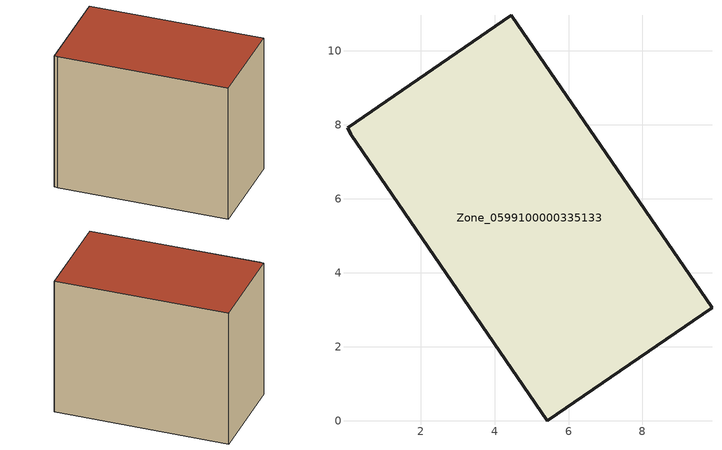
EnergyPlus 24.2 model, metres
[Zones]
Zone_0599100000335133
 floor ground (C_G): 5.43,0 0.11,7.75 0.02,7.93 4.45,10.96 9.88,3.05 z0
 wall outside (C_F): 9.88,3.05 4.45,10.96 0.02,7.93 0.11,7.75 5.43,0 9.88,3.05 z0:7.88
 roof outside (C_R): 0.11,7.75 5.43,0 9.88,3.05 4.45,10.96 0.02,7.93 z7.88
[BUILDING]
Pand.0599100000335133: North Axis=0; Terrain=City; Loads Convergence Tolerance Value=0.04; Temperature Convergence Tolerance Value=0.4; Solar Distribution=FullExterior; Maximum Number of Warmup Days=25; Minimum Number of Warmup Days=1
[Site:Location]
Rotterdam.The.Hague.AP_ZH_NLD Design_Conditions: Latitude=51.96; Longitude=4.45; Time Zone=1; Elevation=-4.5
[SITE:GROUNDTEMPERATURE:BUILDINGSURFACE]
18, 18, 18, 18, 18, 18, 18, 18, 18, 18, 18, 18
[MATERIAL] Thermal Absorptance=0.9; Solar Absorptance=0.7; Visible Absorptance=0.7
Name | Roughness | Thickness | Conductivity | Density | Specific Heat
G.TI.1975-1991 | MediumSmooth | 0.15 | 0.288461 | 540 | 1210
F.TI.1975-1991 | Rough | 0.3 | 0.230769 | 1920 | 840
R.TI.1975-1991 | MediumRough | 0.2 | 0.153846 | 1500 | 1000
[CONSTRUCTION]
C_G: G.TI.1975-1991
C_F: F.TI.1975-1991
C_R: R.TI.1975-1991
[ZONE]
Zone_0599100000335133: Type=1; Multiplier=1; Ceiling Height=Autocalculate; Volume=Autocalculate; Floor Area=autocalculate; Part of Total Floor Area=Yes
[ZONEINFILTRATION:DESIGNFLOWRATE]
Infil_Zone_0599100000335133: Zone or ZoneList or Space or SpaceList=Zone_0599100000335133; Schedule=AlwaysOn; Design Flow Rate Calculation Method=Flow/Area; Flow Rate per Floor Area=0.003; Constant Term Coefficient=1; Temperature Term Coefficient=0; Velocity Term Coefficient=0; Velocity Squared Term Coefficient=0
[HVACTEMPLATE:ZONE:IDEALLOADSAIRSYSTEM]
Zone_0599100000335133: Maximum Heating Supply Air Temperature=50; Minimum Cooling Supply Air Temperature=13; Maximum Heating Supply Air Humidity Ratio=0.0156; Minimum Cooling Supply Air Humidity Ratio=0.0077; Heating Limit=NoLimit; Cooling Limit=NoLimit; Dehumidification Control Type=ConstantSensibleHeatRatio; Cooling Sensible Heat Ratio=0.7; Dehumidification Setpoint=60; Humidification Control Type=None; Humidification Setpoint=30; Outdoor Air Method=None; Outdoor Air Flow Rate per Person=0.00944; Outdoor Air Flow Rate per Zone Floor Area=0; Outdoor Air Flow Rate per Zone=0; Demand Controlled Ventilation Type=None; Outdoor Air Economizer Type=NoEconomizer; Heat Recovery Type=None; Sensible Heat Recovery Effectiveness=0.7; Latent Heat Recovery Effectiveness=0.65
[ZONECONTROL:THERMOSTAT]
ThermostatControl_Zone_0599100000335133: Zone or ZoneList=Zone_0599100000335133; Control Type Schedule=DualSetpointControlType; Control 1=Thermostat_Zone_0599100000335133; Temperature Difference Between Cutout And Setpoint=0
[THERMOSTATSETPOINT:DUALSETPOINT]
Thermostat_Zone_0599100000335133: Heating Setpoint Temperature Schedule=HeatingSetpoint_Zone_0599100000335133; Cooling Setpoint Temperature Schedule=CoolingSetpoint_Zone_0599100000335133
[SCHEDULE:COMPACT]
HeatingSetpoint_Zone_0599100000335133: Through: 12/31, For: AllDays, Until: 24:00, 21
CoolingSetpoint_Zone_0599100000335133: Through: 12/31, For: AllDays, Until: 24:00, 24
DualSetpointControlType: Through: 12/31, For: AllDays, Until: 24:00, 4
AlwaysOn: Through: 12/31, For: AllDays, Until: 24:00, 1
